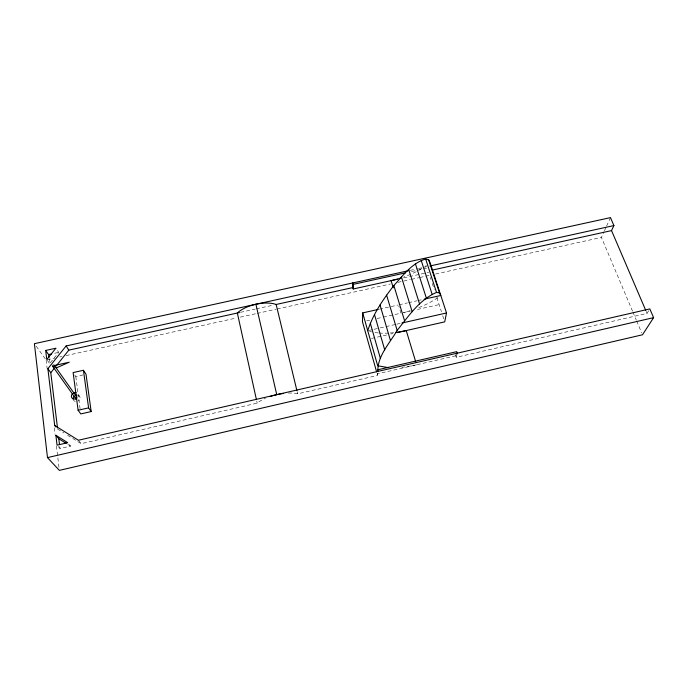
<?xml version="1.0" encoding="UTF-8"?>
<svg xmlns="http://www.w3.org/2000/svg" width="688" height="688" viewBox="0 0 688 688"><rect width="100%" height="100%" fill="white"/><g stroke="black" fill="none" stroke-linecap="round" stroke-linejoin="round"><path stroke-width="0.52" stroke-dasharray="3.44 2.58" d="M288.324 393.054A25.602 9.322 -13.3 0 1 297.672 393.82L377.617 375.407L377.875 371.408M648.707 310.692L647.021 313.367L456.213 357.304L455.723 355.808L456.488 352.695M456.213 357.304L457.236 353.168M632.53 311.174L601.415 237.412L604.004 231.761M604.434 230.815L606.162 227.049M606.592 226.103L610.471 217.623M50.336 362.808L58.721 352.368L55.9 348.205M424.857 266.652L426.362 265.542M418.923 270.255L422.337 268.182M455.723 355.808L377.187 373.876L377.617 375.407M58.231 446.512L59.994 448.55L70.58 446.108L67.751 442.694M67.579 435.246L81.141 443.683L257.183 403.142A25.602 9.322 -13.3 0 1 265.525 398.292M368.785 330.489L372.93 329.552M373.962 329.32L379.148 328.15M380.18 327.918L395.729 324.418M396.77 324.186L400.915 323.248M371.511 338.419L386.828 334.953M390.913 334.033L392.96 333.568M74.734 374.96L75.809 376.551L82.947 374.96M379.355 309.187L398.103 304.999M399.143 304.767L407.468 302.909M408.517 302.677L416.842 300.819M417.891 300.579L422.054 299.65M366.627 320.857L369.748 320.152M377.033 318.518L382.227 317.357M383.268 317.125L400.949 313.16L398.791 306.048M403.013 312.696L410.237 311.079M417.461 309.462L439.125 304.603M410.151 270.35L417.461 268.741M418.502 268.518L426.844 266.677M411.484 271.545L422.681 269.085M423.645 268.87L426.517 268.243M54.67 353.254L58.721 352.368M240.499 312.326L255.179 309.093M256.228 308.86L271.958 305.395M403.615 277.875L428.667 272.353M47.18 359.772L54.524 358.147M59.77 356.986L61.868 356.522M66.074 355.601L236.122 318.054M240.318 317.134L256.065 313.651M257.114 313.418L276.008 309.247M277.058 309.015L390.431 283.989M397.776 282.372L410.375 279.586M411.424 279.354L418.768 277.737M419.818 277.505L429.269 275.415M435.564 274.022L601.415 237.412M57.629 429.063L63.958 432.993M67.863 444.414L70.58 446.108M78.415 440.243L81.141 443.683M36.249 346.253L45.511 359.145M47.352 360.349L49.691 363.608L49.089 358.603M78.2 394.456L79.378 396.133M646.178 311.397L647.021 313.367M632.951 312.154L636.262 320.023M636.684 321.012L641.663 332.811M430.301 277.393L430.955 279.414M432.262 283.439L434.223 289.485M436.837 297.551L441.429 311.707M442.745 315.766L443.734 318.819M297.173 391.739L297.672 393.82M256.719 401.044L257.183 403.142M75.809 376.551L78.14 394.035M80.092 408.689L78.277 395.067A3.569 3.087 -29.4 0 1 78.269 395.901M59.761 446.589L59.994 448.55M46.13 360.005L47.145 368.493M54.257 427.919L55.023 434.291M56.425 445.962L59.091 468.253M416.618 364.803A53.716 20.709 -16.9 0 1 401.783 367.289M78.028 396.727A3.569 3.087 -29.4 0 1 77.563 397.501M416.197 271.7A51.359 24.243 -17.4 0 1 412.43 273.514M410.495 274.374A51.359 24.243 -17.4 0 1 403.761 277.015M437.8 297.655A52.271 22.928 -17.2 0 1 418.321 307.828M410.194 310.684A52.271 22.928 -17.2 0 1 403.727 312.498M393.639 332.682A52.752 22.197 -17.1 0 1 389.606 333.026M388.617 333.087A52.752 22.197 -17.1 0 1 379.406 333.035M378.391 332.949A52.752 22.197 -17.1 0 1 374.504 332.459M371.632 331.883A52.752 22.197 -17.1 0 1 369.619 331.349M77.976 395.282A3.552 3.07 -29.5 0 1 80.066 397.999A3.552 3.07 -29.5 0 1 77.907 401.147M75.267 401.422A3.552 3.07 -29.5 0 1 73.427 399.9"/><path stroke-width="1.03" d="M353.202 288.994L352.772 282.957L353.202 288.994L397.346 279.259M378.305 309.419L362.688 312.902L362.464 321.786L376.611 371.847M377.875 371.408C377.316 356.04 389.804 343.088 397.148 330.403C408.448 316.351 419.379 299.71 436.527 292.426L439.469 292.899L440.802 295.47L424.135 299.185M367.745 330.722C373.016 313.96 383.19 299.289 393.863 285.537C403.048 275.475 412.017 263.014 425.674 259.032L428.684 259.866L430.12 262.773L446.521 312.971L444.715 321.864L397.045 332.639M645.757 310.408L611.537 230.6L613.902 225.569L610.471 217.623L34.4 343.682L47.489 457.606L59.349 470.377L642.489 334.781L653.6 317.641L649.833 308.903L78.415 440.243L54.696 425.502L47.876 368.699L66.108 345.961L408.07 270.805M57.5 427.996L50.792 372.707L54.799 367.693M56.141 366.016L68.817 350.14L239.45 312.558M56.192 367.985L69.247 362.206L54.429 365.491A0.963 0.817 -27.9 0 0 52.83 365.466A0.963 0.817 -27.9 0 0 53.423 366.756A0.963 0.817 -27.9 0 0 54.429 365.491L76.703 396.942M47.489 457.606L653.6 317.641M377.445 369.869L456.737 351.654L457.236 353.168M78.105 410.237L88.597 407.864L91.177 411.562L80.788 413.927L78.105 410.237L73.117 372.569L83.429 370.273L86.009 374.272L91.177 411.562M401.947 323.016L446.521 312.971M45.683 350.45L55.9 348.205L46.775 359.532L45.683 350.45L48.599 354.595L48.96 357.597M429.983 265.989L613.902 225.569M353.219 284.359L405.249 272.921M48.599 354.595L51.634 353.924M256.263 398.945L237.351 313.023A24.493 11.025 -12.8 0 1 276.155 304.474L352.755 287.601M432.408 270.057L611.537 230.6M388.419 367.641L377.703 365.784L362.688 312.902M55.866 435.28L67.751 442.694L57.052 445.153L55.866 435.28L58.807 438.755L66.048 443.278M54.696 425.502L55.866 426.921M47.876 368.699L50.792 372.707M52.804 366.498L75.938 398.902M66.108 345.961L68.817 350.14M428.684 259.866L439.469 292.899M425.674 259.032L436.527 292.426M421.194 260.382L432.09 294.172M415.449 263.917L426.345 298.093M408.724 269.49L419.585 304.036M401.388 276.834L412.172 311.698M393.863 285.537L404.544 320.66M393.244 287.756L391.085 280.635A51.359 24.243 -17.4 0 0 401.07 277.926M415.707 361.785L406.23 330.567A52.752 22.197 -17.1 0 1 395.695 332.442M386.596 295.109L397.148 330.403M380.008 304.965L390.406 340.354M374.487 314.545L384.73 349.917M370.325 323.291L380.421 358.551M276.155 304.474L296.924 390.698M255.902 304.251L276.748 394.654M83.429 370.273L88.597 407.864M58.807 438.755L59.521 444.629M269.98 396.572A25.602 9.322 -13.3 0 1 283.628 393.441M76.918 398.154A3.569 3.087 -29.4 0 1 72.068 398.077A3.569 3.087 -29.4 0 1 72.765 393.527M73.556 393.037A3.569 3.087 -29.4 0 1 76.205 392.762M76.093 399.031A0.886 0.765 -29.5 0 1 75.947 397.939M73.212 399.117A3.552 3.07 -29.5 0 1 74.562 396.056M75.345 395.557A3.552 3.07 -29.5 0 1 77.108 395.161"/></g></svg>
